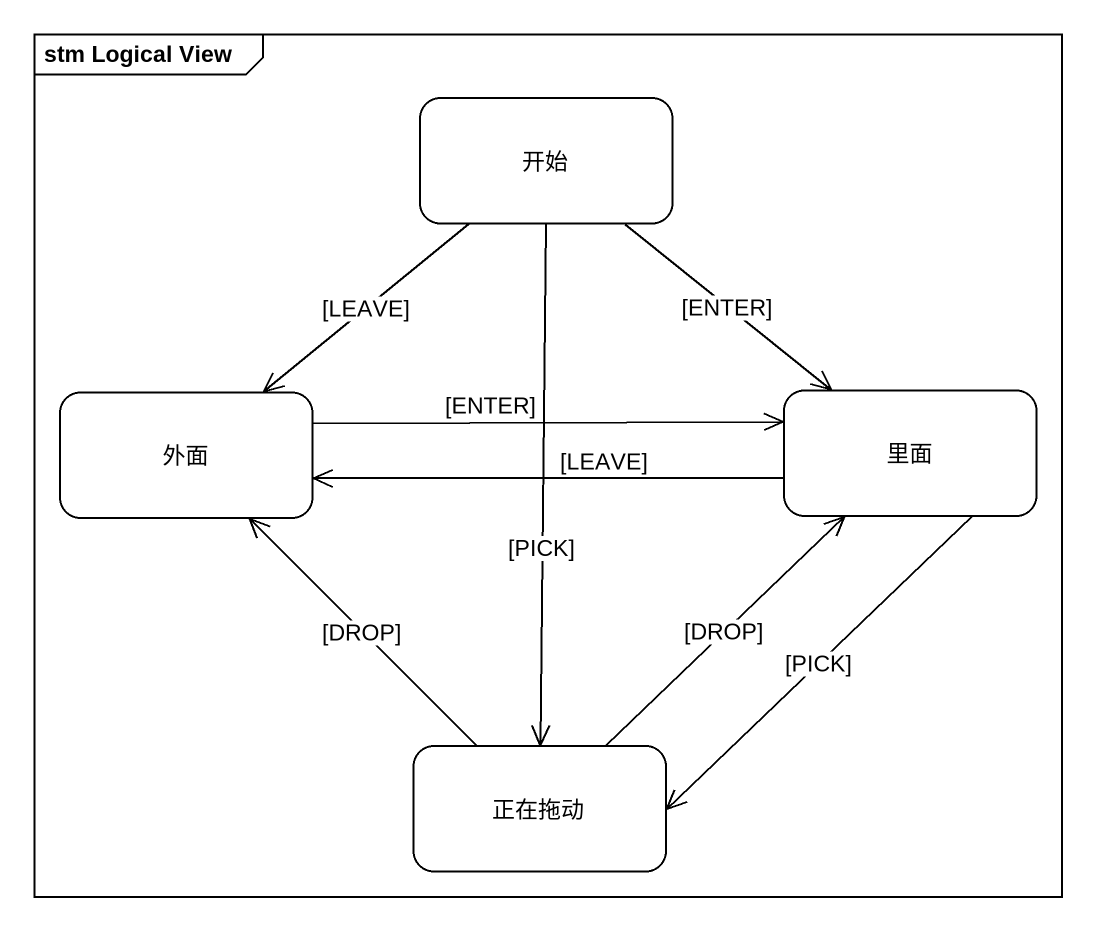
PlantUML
@startuml
mainframe stm Logical View
hide empty description
state 开始
state 外面
state 里面
state 正在拖动
开始 --> 外面 : [LEAVE]
开始 --> 里面 : [ENTER]
开始 --> 正在拖动 : [PICK]
外面 -right-> 里面 : [ENTER]
里面 -left-> 外面 : [LEAVE]
里面 --> 正在拖动 : [PICK]
正在拖动 -up-> 外面 : [DROP]
正在拖动 -up-> 里面 : [DROP]
@enduml
